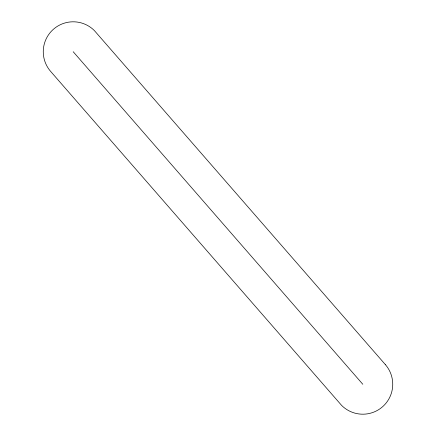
<?xml version="1.0" encoding="UTF-8"?>
<svg xmlns="http://www.w3.org/2000/svg" width="436" height="436" viewBox="0 0 436 436"><rect width="100%" height="100%" fill="white"/><g stroke="black" fill="none" stroke-linecap="round" stroke-linejoin="round"><path stroke-width="0.65" d="M73.194 51.726L362.807 384.274M385.375 364.616L94.356 30.564A29.926 29.926 0 0 0 52.772 29.85A29.926 29.926 0 0 0 50.625 71.384L341.644 405.436A29.926 29.926 0 0 0 383.228 406.15A29.926 29.926 0 0 0 385.375 364.616"/></g></svg>
